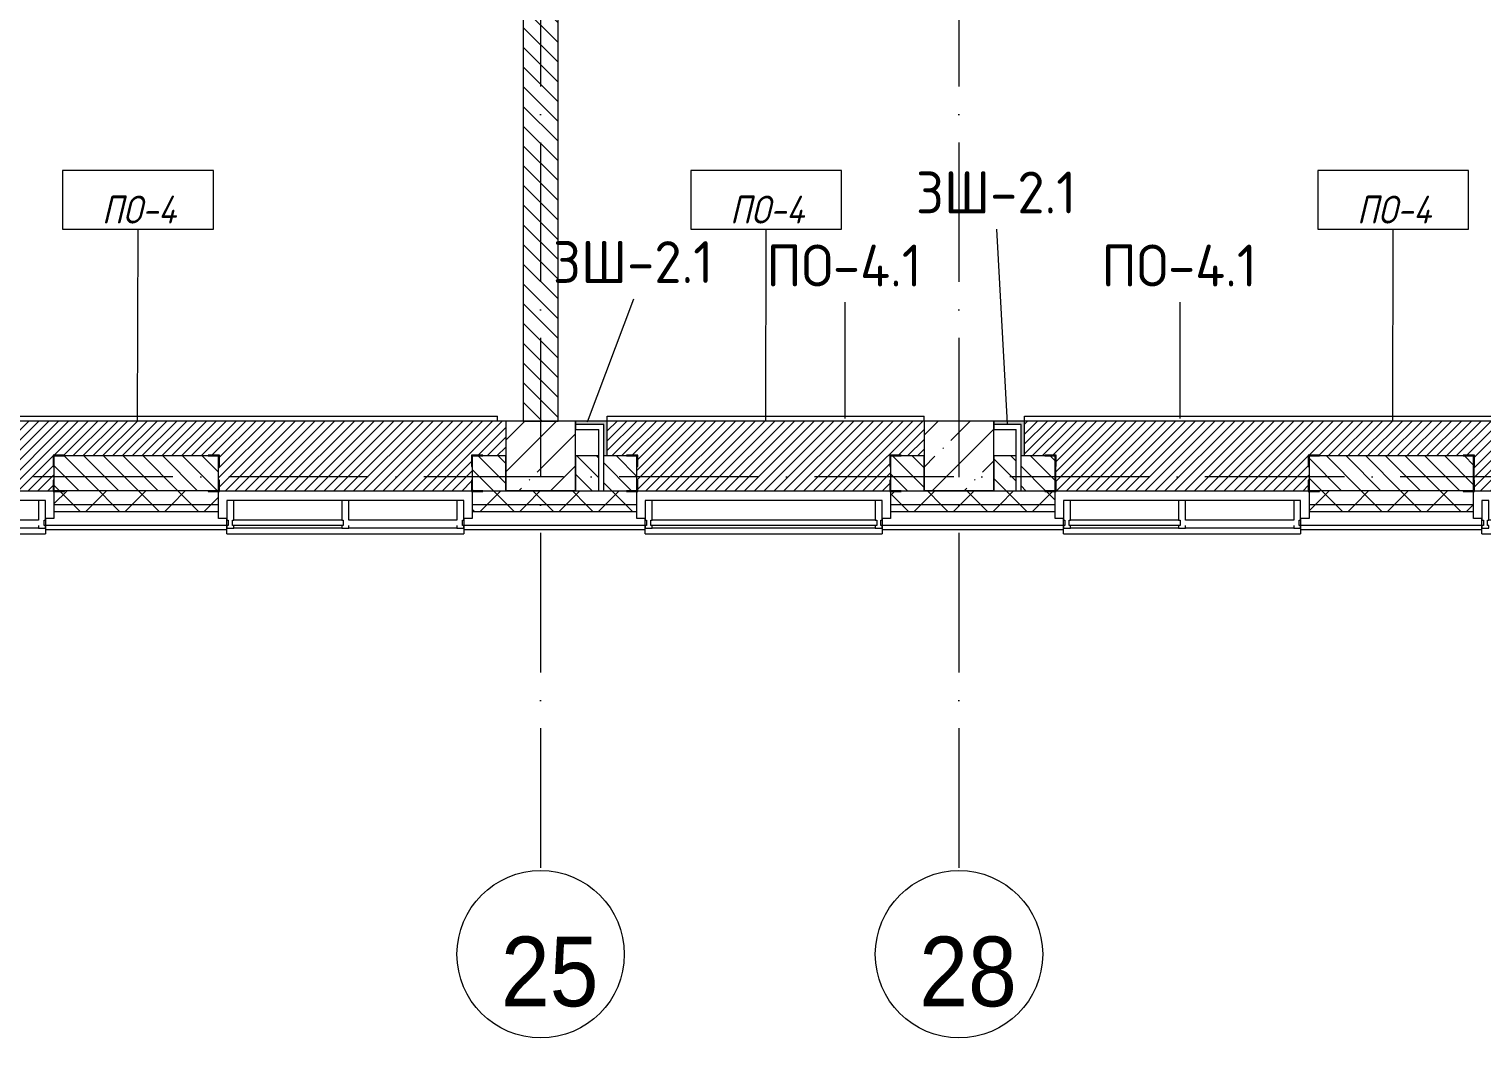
# Model space of a CAD drawing. Header units: millimetres. Extents: x -6467 to 106027, y -7090 to 195095.
# Drawn here: x 32282 to 42700, y 51258 to 58492 of the extents above; entities that cross this region are included whole.
import ezdxf

# ---------------------------------------------------------------- set-up
doc = ezdxf.new("R2010")
doc.units = ezdxf.units.MM
doc.linetypes.add('50_200_ШТРИХ_1Т_ш5_п1_п1_', pattern=[1400, 1000, -200, 0, -200])
for name, color, linetype, lineweight in [('A-FLOR', 7, 'Continuous', 9), ('A-FLOR-IDEN', 7, 'Continuous', 9), ('A-GLAZ', 7, 'Continuous', 5), ('A-GLAZ-CWMG', 7, 'Continuous', 9), ('A-GLAZ-CWMG-1', 7, 'Continuous', 20), ('A-WALL', 7, 'Continuous', 5), ('A-WALL-FNSH-1', 7, 'Continuous', 5), ('A-WALL-IDEN', 7, 'Continuous', 9), ('I-WALL', 7, 'Continuous', 5), ('S-COLS-1', 7, 'Continuous', 5)]:
    doc.layers.add(name, color=color, linetype=linetype, lineweight=lineweight)
for name, color, linetype, lineweight, true_color in [('A-FLOR-PATT-1', 7, 'Continuous', 5, 0xd61c12), ('A-GENM-1', 7, 'Continuous', 9, 0xaaaaaa), ('A-GENM-2', 7, 'Continuous', 20, 0xaaaaaa), ('A-WALL-1', 7, 'Continuous', 5, 0x77b143), ('Оси-1', 7, 'Continuous', 20, 0xaaaaaa), ('Оси-2', 7, 'Continuous', 9, 0xaaaaaa), ('Оси-3', 7, '50_200_ШТРИХ_1Т_ш5_п1_п1_', 9, 0xaaaaaa)]:
    doc.layers.add(name, color=color, linetype=linetype, lineweight=lineweight, true_color=true_color)
doc.styles.add('Arial', font='arial.ttf', dxfattribs={"width": 0.9, "height": 500})
doc.styles.add('GOST Common', font='', dxfattribs={"height": 300})
doc.styles.add('GOST Common_I', font='', dxfattribs={"width": 0.9, "height": 200})
doc.styles.get('GOST Common').set_extended_font_data('GOST Common')
doc.styles.get('GOST Common_I').set_extended_font_data('GOST Common', italic=True)
pattern_1 = [(135, (0, 0), (-70.71068, -70.71068), [])]
pattern_2 = [(45, (0, 0), (-228.0985, 228.0985), []), (45, (228.1, 0), (-228.0985, 228.0985), [403.225, -80.645, 6.706, -73.939])]
pattern_3 = [(45, (0, 0), (-141.42136, 141.42136), []), (135, (0, 0), (-141.42136, -141.42136), [])]

# ---------------------------------------------------------------- blocks, each defined once
blk = doc.blocks.new('Прямоугольный импост - Импост структурный с накладкой - 180мм-22437111-АИ_План этажа Радиаторы_2')
at = {"layer": 'A-GLAZ-CWMG-1'}
for p, q in [((-50, 0), (-50, 17)), ((-50, 17), (0, 17)), ((0, 0), (-10, 0)), ((-10, 0), (-10, -40)), ((0, 17), (0, 0)), ((-50, -180), (-50, -40)), ((-10, -40), (0, -40)), ((0, -40), (0, -180)), ((0, -180), (-50, -180))]:
    blk.add_line(p, q, dxfattribs=at)
blk = doc.blocks.new('Прямоугольный импост - Импост структурный с накладкой - 180мм-V231-АИ_План этажа Радиаторы_2')
at = {"layer": 'A-GLAZ-CWMG'}
for p, q in [((49825, 55111), (49050, 55111)), ((49825, 54931), (49050, 54931)), ((49825, 54914), (49050, 54914))]:
    blk.add_line(p, q, dxfattribs=at)
blk = doc.blocks.new('Прямоугольный импост - Импост структурный с накладкой - 180мм-22437098-АИ_План этажа Радиаторы_2')
at = {"layer": 'A-GLAZ-CWMG-1'}
for p, q in [((-50, 0), (-50, 17)), ((-50, 17), (0, 17)), ((-40, 0), (-50, 0)), ((-40, -40), (-40, 0)), ((0, 0), (-10, 0)), ((-10, 0), (-10, -40)), ((0, 17), (0, 0)), ((-50, -180), (-50, -40)), ((-50, -40), (-40, -40)), ((-10, -40), (0, -40)), ((0, -40), (0, -180)), ((0, -180), (-50, -180))]:
    blk.add_line(p, q, dxfattribs=at)
blk = doc.blocks.new('Прямоугольный импост - Импост структурный с накладкой - 180мм-22437099-АИ_План этажа Радиаторы_2')
at = {"layer": 'A-GLAZ-CWMG-1'}
for p, q in [((0, 17), (-50, 17)), ((-50, 17), (-50, 0)), ((-50, 0), (-40, 0)), ((-40, 0), (-40, -40)), ((-10, -40), (-10, 0)), ((-10, 0), (0, 0)), ((0, 0), (0, 17)), ((-40, -40), (-50, -40)), ((-50, -40), (-50, -180)), ((0, -40), (-10, -40)), ((0, -180), (0, -40)), ((-50, -180), (0, -180))]:
    blk.add_line(p, q, dxfattribs=at)
blk = doc.blocks.new('Прямоугольный импост - Импост структурный с накладкой - 180мм-22437089-АИ_План этажа Радиаторы_2')
at = {"layer": 'A-GLAZ-CWMG'}
for p, q in [((47650, 55111), (46050, 55111)), ((47650, 54931), (46050, 54931)), ((47650, 54914), (46050, 54914))]:
    blk.add_line(p, q, dxfattribs=at)
blk = doc.blocks.new('Прямоугольный импост - Импост структурный с накладкой - 180мм-V232-АИ_План этажа Радиаторы_2')
at = {"layer": 'A-GLAZ-CWMG'}
for p, q in [((6637, 55111), (5862, 55111)), ((6637, 54914), (5862, 54914))]:
    blk.add_line(p, q, dxfattribs=at)
blk = doc.blocks.new('Прямоугольный импост - Импост структурный с накладкой - 180мм-V237-АИ_План этажа Радиаторы_2')
at = {"layer": 'A-GLAZ-CWMG-1'}
for p, q in [((-25, 0), (-25, 17)), ((-25, 17), (25, 17)), ((-15, 0), (-25, 0)), ((-15, -40), (-15, 0)), ((25, 17), (25, 0)), ((-25, -180), (-25, -40)), ((-25, -40), (-15, -40)), ((25, -40), (25, -180)), ((25, -180), (-25, -180))]:
    blk.add_line(p, q, dxfattribs=at)
blk = doc.blocks.new('Прямоугольный импост - Импост структурный с накладкой - 180мм-22437157-АИ_План этажа Радиаторы_2')
at = {"layer": 'A-GLAZ-CWMG-1'}
for p, q in [((0, 17), (-50, 17)), ((-50, 17), (-50, 0)), ((-50, 0), (-40, 0)), ((-40, 0), (-40, -40)), ((-10, -40), (-10, 0)), ((-10, 0), (0, 0)), ((0, 0), (0, 17)), ((-40, -40), (-50, -40)), ((-50, -40), (-50, -180)), ((0, -40), (-10, -40)), ((0, -180), (0, -40)), ((-50, -180), (0, -180))]:
    blk.add_line(p, q, dxfattribs=at)
blk = doc.blocks.new('Фахверк _газобетон торцы_339 - Фахверк _газобетон торцы_-25574503-АИ_План этажа Радиаторы_2')
at = {"layer": 'A-GENM-2'}
for p, q in [((89406, 11135), (89325, 11135)), ((89325, 11135), (89325, 11129)), ((89325, 11129), (89400, 11129)), ((89400, 11129), (89400, 11054)), ((89400, 11054), (89406, 11054)), ((89406, 11054), (89406, 11135)), ((89400, 10954), (89400, 10879)), ((89406, 10954), (89400, 10954)), ((89406, 10873), (89406, 10954)), ((89400, 10879), (89325, 10879)), ((89325, 10879), (89325, 10873)), ((89325, 10873), (89406, 10873))]:
    blk.add_line(p, q, dxfattribs=at)
blk = doc.blocks.new('Фахверк _газобетон торцы_341 - Фахверк _газобетон торцы_-25574543-АИ_План этажа Радиаторы_2')
at = {"layer": 'A-GENM-2'}
for p, q in [((89406, 11135), (89325, 11135)), ((89325, 11135), (89325, 11129)), ((89325, 11129), (89400, 11129)), ((89400, 11129), (89400, 11054)), ((89400, 11054), (89406, 11054)), ((89406, 11054), (89406, 11135)), ((89400, 10954), (89400, 10879)), ((89406, 10954), (89400, 10954)), ((89406, 10873), (89406, 10954)), ((89400, 10879), (89325, 10879)), ((89325, 10879), (89325, 10873)), ((89325, 10873), (89406, 10873))]:
    blk.add_line(p, q, dxfattribs=at)
blk = doc.blocks.new('Фахверк _газобетон торцы_342 - Фахверк _газобетон торцы_-25574563-АИ_План этажа Радиаторы_2')
at = {"layer": 'A-GENM-2'}
for p, q in [((89406, 156989), (89325, 156989)), ((89325, 156989), (89325, 156983)), ((89325, 156983), (89400, 156983)), ((89400, 156983), (89400, 156908)), ((89400, 156908), (89406, 156908)), ((89406, 156908), (89406, 156989)), ((89406, 156808), (89400, 156808)), ((89400, 156808), (89400, 156733)), ((89406, 156727), (89406, 156808)), ((89400, 156733), (89325, 156733)), ((89325, 156733), (89325, 156727)), ((89325, 156727), (89406, 156727))]:
    blk.add_line(p, q, dxfattribs=at)
blk = doc.blocks.new('Фахверк _газобетон торцы_343 - Фахверк _газобетон торцы_-25574583-АИ_План этажа Радиаторы_2')
at = {"layer": 'A-GENM-2'}
for p, q in [((89406, 11135), (89325, 11135)), ((89325, 11135), (89325, 11129)), ((89325, 11129), (89400, 11129)), ((89400, 11129), (89400, 11054)), ((89400, 11054), (89406, 11054)), ((89406, 11054), (89406, 11135)), ((89400, 10954), (89400, 10879)), ((89406, 10954), (89400, 10954)), ((89406, 10873), (89406, 10954)), ((89400, 10879), (89325, 10879)), ((89325, 10879), (89325, 10873)), ((89325, 10873), (89406, 10873))]:
    blk.add_line(p, q, dxfattribs=at)
blk = doc.blocks.new('Фахверк _газобетон торцы_344 - Фахверк _газобетон торцы_-25574603-АИ_План этажа Радиаторы_2')
at = {"layer": 'A-GENM-2'}
for p, q in [((89406, 156989), (89325, 156989)), ((89325, 156989), (89325, 156983)), ((89325, 156983), (89400, 156983)), ((89400, 156983), (89400, 156908)), ((89400, 156908), (89406, 156908)), ((89406, 156908), (89406, 156989)), ((89406, 156808), (89400, 156808)), ((89400, 156808), (89400, 156733)), ((89406, 156727), (89406, 156808)), ((89400, 156733), (89325, 156733)), ((89325, 156733), (89325, 156727)), ((89325, 156727), (89406, 156727))]:
    blk.add_line(p, q, dxfattribs=at)
blk = doc.blocks.new('Фахверк _газобетон торцы_345 - Фахверк _газобетон торцы_-25574623-АИ_План этажа Радиаторы_2')
at = {"layer": 'A-GENM-2'}
for p, q in [((89406, 11135), (89325, 11135)), ((89325, 11135), (89325, 11129)), ((89325, 11129), (89400, 11129)), ((89400, 11129), (89400, 11054)), ((89400, 11054), (89406, 11054)), ((89406, 11054), (89406, 11135)), ((89400, 10954), (89400, 10879)), ((89406, 10954), (89400, 10954)), ((89406, 10873), (89406, 10954)), ((89400, 10879), (89325, 10879)), ((89325, 10879), (89325, 10873)), ((89325, 10873), (89406, 10873))]:
    blk.add_line(p, q, dxfattribs=at)
blk = doc.blocks.new('Фахверк _газобетон торцы_346 - Фахверк _газобетон торцы_-25574643-АИ_План этажа Радиаторы_2')
at = {"layer": 'A-GENM-2'}
for p, q in [((89406, 156989), (89325, 156989)), ((89325, 156989), (89325, 156983)), ((89325, 156983), (89400, 156983)), ((89400, 156983), (89400, 156908)), ((89400, 156908), (89406, 156908)), ((89406, 156908), (89406, 156989)), ((89406, 156808), (89400, 156808)), ((89400, 156808), (89400, 156733)), ((89406, 156727), (89406, 156808)), ((89400, 156733), (89325, 156733)), ((89325, 156733), (89325, 156727)), ((89325, 156727), (89406, 156727))]:
    blk.add_line(p, q, dxfattribs=at)
blk = doc.blocks.new('Фахверк _газобетон торцы_348 - Фахверк _газобетон торцы_-25574683-АИ_План этажа Радиаторы_2')
at = {"layer": 'A-GENM-2'}
for p, q in [((89406, 156989), (89325, 156989)), ((89325, 156989), (89325, 156983)), ((89325, 156983), (89400, 156983)), ((89400, 156983), (89400, 156908)), ((89400, 156908), (89406, 156908)), ((89406, 156908), (89406, 156989)), ((89406, 156808), (89400, 156808)), ((89400, 156808), (89400, 156733)), ((89406, 156727), (89406, 156808)), ((89400, 156733), (89325, 156733)), ((89325, 156733), (89325, 156727)), ((89325, 156727), (89406, 156727))]:
    blk.add_line(p, q, dxfattribs=at)
blk = doc.blocks.new('Отлив_СКБ - Отлив витража-V398-АИ_План этажа Радиаторы_2')
at = {"layer": 'A-GLAZ'}
for p, q in [((0, 69), (0, 100)), ((1700, 100), (0, 100)), ((875, 2), (1650, 2)), ((1700, 100), (1700, 69)), ((825, 0), (50, 0)), ((1650, 0), (875, 0))]:
    blk.add_line(p, q, dxfattribs=at)
blk = doc.blocks.new('Отлив_СКБ - Отлив витража-V397-АИ_План этажа Радиаторы_2')
at = {"layer": 'A-GLAZ'}
for p, q in [((0, 69), (0, 100)), ((1700, 100), (0, 100)), ((50, 2), (1650, 2)), ((1700, 100), (1700, 69)), ((1650, 0), (50, 0))]:
    blk.add_line(p, q, dxfattribs=at)
blk = doc.blocks.new('Отлив_СКБ - Отлив витража-V399-АИ_План этажа Радиаторы_2')
at = {"layer": 'A-GLAZ'}
for p, q in [((0, 69), (0, 100)), ((1700, 100), (0, 100)), ((877, 2), (1650, 2)), ((1700, 100), (1700, 69)), ((825, 0), (50, 0)), ((1650, 0), (877, 0))]:
    blk.add_line(p, q, dxfattribs=at)
blk = doc.blocks.new('Ось сетки - Круг_Ø6_00__ISO-2_5_0_9K_-17386508-АИ_План этажа Радиаторы_2')
at = {"layer": 'Оси-1'}
blk.add_circle((0, 0), 3, dxfattribs=at)
blk = doc.blocks.new('AAR_СКБ_Марка_Перекрытия_1 мм - Марка пола-27961726-АИ_План этажа Радиаторы_2')
at = {"layer": 'A-FLOR-IDEN'}
for p, q in [((2.723, 2.101), (-2.69, 2.101)), ((-2.69, 2.101), (-2.69, 0)), ((2.723, 0), (2.723, 2.101)), ((-2.69, 0), (2.723, 0))]:
    blk.add_line(p, q, dxfattribs=at)

msp = doc.modelspace()

# ---------------------------------------------------------------- hatches: boundary and pattern name
at = {"layer": 'A-FLOR-PATT-1'}
h = msp.add_hatch(dxfattribs=at)
h.set_pattern_fill('FP_329', color=256, style=0, pattern_type=2)
h.set_pattern_definition([(45, (32950, 55431.04), (-35.3553, 35.3553), [])])
h.paths.add_polyline_path([(35218, 55181), (35455, 55181), (35455, 55256), (35460, 55256), (35460, 55356), (35455, 55356), (35455, 55437), (35536, 55437), (35536, 55431), (35700, 55431), (35700, 55681), (30420, 55681), (30420, 55431), (30566, 55431), (30566, 55437), (30647, 55437), (30647, 55356), (30641, 55356), (30641, 55256), (30647, 55256), (30647, 55181), (32455, 55182), (32455, 55256), (32460, 55256), (32460, 55356), (32455, 55356), (32455, 55437), (32536, 55437), (32536, 55431), (33566, 55431), (33566, 55437), (33647, 55437), (33647, 55356), (33641, 55356), (33641, 55256), (33647, 55256), (33647, 55181), (34387, 55181)])
h = msp.add_hatch(dxfattribs=at)
h.set_pattern_fill('FP_328', color=256, style=0, pattern_type=2)
h.set_pattern_definition([(45, (37450, 55431.04), (-35.3553, 35.3553), [])])
h.paths.add_polyline_path([(37709, 55181), (38455, 55181), (38455, 55256), (38460, 55256), (38460, 55356), (38455, 55356), (38455, 55437), (38536, 55437), (38536, 55431), (38700, 55431), (38700, 55681), (36427, 55681), (36427, 55431), (36566, 55431), (36566, 55437), (36647, 55437), (36647, 55356), (36641, 55356), (36641, 55256), (36647, 55256), (36647, 55181), (36879, 55181)])
h = msp.add_hatch(dxfattribs=at)
h.set_pattern_fill('FP_327', color=256, style=0, pattern_type=2)
h.set_pattern_definition([(45, (41950, 55431.04), (-35.3553, 35.3553), [])])
h.paths.add_polyline_path([(41455, 55181), (41455, 55256), (41460, 55256), (41460, 55356), (41455, 55356), (41455, 55437), (41536, 55437), (41536, 55431), (42566, 55431), (42566, 55437), (42647, 55437), (42647, 55356), (42641, 55356), (42641, 55256), (42647, 55256), (42647, 55181), (44455, 55181), (44455, 55256), (44460, 55256), (44460, 55356), (44455, 55356), (44455, 55437), (44536, 55437), (44536, 55431), (44700, 55431), (44700, 55681), (39420, 55681), (39420, 55431), (39566, 55431), (39566, 55437), (39647, 55437), (39647, 55356), (39641, 55356), (39641, 55256), (39647, 55256), (39647, 55181), (41031, 55181)])
at = {"layer": 'A-WALL'}
h = msp.add_hatch(dxfattribs=at)
h.set_pattern_fill('FP_125', color=256, style=0, pattern_type=2)
h.set_pattern_definition(pattern_3)
h.paths.add_polyline_path([(74400, 55081), (74400, 55181), (68087, 55181), (68087, 55081), (74350, 55081)])
h.paths.add_polyline_path([(65946, 55081), (66450, 55081), (66450, 55181), (64968, 55181), (64968, 55081), (65116, 55081)])
h.paths.add_polyline_path([(63968, 55081), (63968, 55181), (62760, 55181), (62760, 55081), (63870, 55081)])
h.paths.add_polyline_path([(66950, 55081), (67212, 55081), (67212, 55181), (66950, 55181), (66950, 55169)])
h.paths.add_polyline_path([(59760, 55081), (60940, 55081), (60940, 55181), (59760, 55181)])
h.paths.add_polyline_path([(57940, 55081), (57940, 55181), (56760, 55181), (56760, 55081), (57641, 55081)])
h.paths.add_polyline_path([(54735, 55081), (54940, 55081), (54940, 55181), (53760, 55181), (53760, 55081), (54319, 55081)])
h.paths.add_polyline_path([(51828, 55081), (51940, 55081), (51940, 55181), (50760, 55181), (50760, 55081), (50997, 55081)])
h.paths.add_polyline_path([(47760, 55081), (48940, 55081), (48940, 55181), (47760, 55181)])
h.paths.add_polyline_path([(45599, 55081), (45940, 55081), (45940, 55181), (44460, 55181), (44460, 55081), (45184, 55081)])
h.paths.add_polyline_path([(41862, 55081), (42640, 55081), (42640, 55181), (41460, 55181), (41460, 55081)])
h.paths.add_polyline_path([(39640, 55081), (39640, 55181), (38460, 55181), (38460, 55081), (39370, 55081)])
h.paths.add_polyline_path([(36640, 55081), (36640, 55181), (35460, 55181), (35460, 55081), (36464, 55081)])
h.paths.add_polyline_path([(32726, 55081), (33640, 55081), (33640, 55181), (32460, 55181), (32460, 55081)])
h.paths.add_polyline_path([(30640, 55081), (30640, 55181), (29460, 55181), (29460, 55081), (30235, 55081)])
h.paths.add_polyline_path([(26400, 55081), (27640, 55081), (27640, 55181), (26400, 55181)])
h.paths.add_polyline_path([(23591, 55081), (24700, 55081), (24700, 55181), (23400, 55181), (23400, 55081)])
h.paths.add_polyline_path([(21515, 55081), (21700, 55081), (21700, 55181), (20400, 55181), (20400, 55081), (21099, 55081)])
h.paths.add_polyline_path([(17400, 55081), (18700, 55081), (18700, 55181), (17400, 55181)])
h.paths.add_polyline_path([(16116, 55081), (16525, 55081), (16525, 55181), (6687, 55181), (6687, 55081), (14455, 55081)])
h.paths.add_polyline_path([(5812, 55081), (5812, 55181), (-2450, 55181), (-2450, 55081), (2828, 55081)])
h = msp.add_hatch(dxfattribs=at)
h.set_pattern_fill('FP_125', color=256, style=0, pattern_type=2)
h.set_pattern_definition(pattern_3)
h.paths.add_polyline_path([(74350, 55031), (74350, 55081), (68087, 55081), (68087, 55031), (74251, 55031)])
h.paths.add_polyline_path([(67212, 55031), (67212, 55081), (66950, 55081), (66950, 55031)])
h.paths.add_polyline_path([(66450, 55031), (66450, 55081), (64968, 55081), (64968, 55031), (65946, 55031)])
h.paths.add_polyline_path([(63870, 55031), (63968, 55031), (63968, 55081), (62760, 55081), (62760, 55031), (63455, 55031)])
h.paths.add_polyline_path([(60940, 55031), (60940, 55081), (59760, 55081), (59760, 55031), (60133, 55031)])
h.paths.add_polyline_path([(57641, 55031), (57940, 55031), (57940, 55081), (56760, 55081), (56760, 55031), (56811, 55031)])
h.paths.add_polyline_path([(54735, 55031), (54940, 55031), (54940, 55081), (53760, 55081), (53760, 55031), (54319, 55031)])
h.paths.add_polyline_path([(51940, 55031), (51940, 55081), (50760, 55081), (50760, 55031), (51828, 55031)])
h.paths.add_polyline_path([(47760, 55031), (48940, 55031), (48940, 55081), (47760, 55081)])
h.paths.add_polyline_path([(45599, 55031), (45940, 55031), (45940, 55081), (44460, 55081), (44460, 55031), (45184, 55031)])
h.paths.add_polyline_path([(42640, 55031), (42640, 55081), (41460, 55081), (41460, 55031), (41862, 55031)])
h.paths.add_polyline_path([(39370, 55031), (39640, 55031), (39640, 55081), (38460, 55081), (38460, 55031), (38540, 55031)])
h.paths.add_polyline_path([(36464, 55031), (36640, 55031), (36640, 55081), (35460, 55081), (35460, 55031), (36048, 55031)])
h.paths.add_polyline_path([(33640, 55031), (33640, 55081), (32460, 55081), (32460, 55031), (33557, 55031)])
h.paths.add_polyline_path([(29460, 55031), (30640, 55031), (30640, 55081), (29460, 55081)])
h.paths.add_polyline_path([(26400, 55031), (27640, 55031), (27640, 55081), (26400, 55081)])
h.paths.add_polyline_path([(23400, 55031), (24700, 55031), (24700, 55081), (23400, 55081)])
h.paths.add_polyline_path([(21099, 55031), (21700, 55031), (21700, 55081), (20400, 55081), (20400, 55031)])
h.paths.add_polyline_path([(16525, 55031), (16525, 55081), (6687, 55081), (6687, 55031), (16116, 55031)])
h.paths.add_polyline_path([(18608, 55031), (18700, 55031), (18700, 55081), (17400, 55081), (17400, 55031), (17777, 55031)])
h.paths.add_polyline_path([(5812, 55031), (5812, 55081), (-2550, 55081), (-2550, 55031), (2828, 55031)])
at = {"layer": 'A-WALL-1'}
for points in [[(36402, 55656), (36427, 55656), (36427, 55681), (36200, 55681), (36200, 55656)], [(36402, 55431), (36427, 55431), (36427, 55656), (36402, 55656), (36402, 55621)], [(39395, 55656), (39420, 55656), (39420, 55681), (39200, 55681), (39200, 55656), (39370, 55656)], [(39395, 55431), (39420, 55431), (39420, 55656), (39395, 55656), (39395, 55621)]]:
    msp.add_hatch(color=256, dxfattribs=at).paths.add_polyline_path(points)
at = {"layer": 'I-WALL'}
h = msp.add_hatch(dxfattribs=at)
h.set_pattern_fill('FP_2', color=256, style=0, pattern_type=2)
h.set_pattern_definition(pattern_1)
h.paths.add_polyline_path([(36075, 55681), (36075, 62681), (35825, 62681), (35825, 55681), (36048, 55681)])
h = msp.add_hatch(dxfattribs=at)
h.set_pattern_fill('FP_2', color=256, style=0, pattern_type=2)
h.set_pattern_definition(pattern_1)
h.paths.add_polyline_path([(35700, 55181), (35700, 55431), (35460, 55431), (35460, 55181), (35633, 55181)])
h.paths.add_polyline_path([(33557, 55181), (33640, 55181), (33640, 55431), (32460, 55431), (32460, 55181), (32726, 55181)])
h.paths.add_polyline_path([(30200, 55181), (30360, 55181), (30360, 55431), (30200, 55431)])
h.paths.add_polyline_path([(30640, 55181), (30640, 55431), (30395, 55431), (30395, 55181)])
h = msp.add_hatch(dxfattribs=at)
h.set_pattern_fill('FP_2', color=256, style=0, pattern_type=2)
h.set_pattern_definition(pattern_1)
h.paths.add_polyline_path([(38700, 55181), (38700, 55431), (38460, 55431), (38460, 55181), (38540, 55181)])
h.paths.add_polyline_path([(36464, 55181), (36640, 55181), (36640, 55431), (36402, 55431), (36402, 55181)])
h.paths.add_polyline_path([(36367, 55181), (36367, 55431), (36200, 55431), (36200, 55181)])
h = msp.add_hatch(dxfattribs=at)
h.set_pattern_fill('FP_2', color=256, style=0, pattern_type=2)
h.set_pattern_definition(pattern_1)
h.paths.add_polyline_path([(44460, 55181), (44700, 55181), (44700, 55431), (44460, 55431), (44460, 55298)])
h.paths.add_polyline_path([(41862, 55181), (42640, 55181), (42640, 55431), (41460, 55431), (41460, 55181)])
h.paths.add_polyline_path([(39395, 55181), (39640, 55181), (39640, 55431), (39395, 55431), (39395, 55298)])
h.paths.add_polyline_path([(39360, 55181), (39360, 55431), (39200, 55431), (39200, 55181)])
at = {"layer": 'S-COLS-1'}
h = msp.add_hatch(dxfattribs=at)
h.set_pattern_fill('FP_1', color=256, style=0, pattern_type=2)
h.set_pattern_definition(pattern_2)
h.paths.add_polyline_path([(35700, 55181), (36200, 55181), (36200, 55681), (35700, 55681), (35700, 55298)])
h = msp.add_hatch(dxfattribs=at)
h.set_pattern_fill('FP_1', color=256, style=0, pattern_type=2)
h.set_pattern_definition(pattern_2)
h.paths.add_polyline_path([(38700, 55181), (39200, 55181), (39200, 55681), (38700, 55681)])

# ---------------------------------------------------------------- linework, layer by layer
at = {"layer": 'A-FLOR'}
for p, q in [((35700, 55681), (30420, 55681)), ((38700, 55681), (36427, 55681)), ((44700, 55681), (39420, 55681)), ((39641, 55356), (39641, 55256)), ((42641, 55356), (42641, 55256)), ((30647, 55181), (32455, 55181)), ((33647, 55181), (35455, 55181)), ((36647, 55181), (38455, 55181)), ((39647, 55181), (41455, 55181)), ((42647, 55181), (44455, 55181))]:
    msp.add_line(p, q, dxfattribs=at)
at = {"layer": 'A-FLOR-IDEN'}
for p, q in [((33060, 55681), (33063, 57057)), ((37564, 55681), (37567, 57057)), ((42060, 55681), (42063, 57057))]:
    msp.add_line(p, q, dxfattribs=at)
at = {"layer": 'A-WALL'}
for p, q in [((35825, 62681), (35825, 55681)), ((36075, 55681), (36075, 62681)), ((30420, 55716), (35640, 55716)), ((35640, 55681), (35640, 55716)), ((35825, 55681), (36075, 55681)), ((36200, 55656), (36200, 55621)), ((36402, 55656), (36200, 55656)), ((36402, 55181), (36402, 55656)), ((36427, 55716), (38700, 55716)), ((36427, 55681), (36427, 55716)), ((38700, 55681), (38700, 55716)), ((39200, 55656), (39200, 55621)), ((39395, 55656), (39200, 55656)), ((39395, 55181), (39395, 55656)), ((39420, 55716), (44640, 55716)), ((39420, 55681), (39420, 55716)), ((36200, 55621), (36367, 55621)), ((36367, 55181), (36367, 55621)), ((39200, 55621), (39360, 55621)), ((39360, 55181), (39360, 55621)), ((33640, 55431), (32460, 55431)), ((32460, 55431), (32460, 55181)), ((33640, 55181), (33640, 55431)), ((35700, 55431), (35460, 55431)), ((35460, 55431), (35460, 55181)), ((35700, 55181), (35700, 55431)), ((36367, 55431), (36200, 55431)), ((36200, 55431), (36200, 55181)), ((36640, 55431), (36402, 55431)), ((36640, 55181), (36640, 55431)), ((38700, 55431), (38460, 55431)), ((38460, 55431), (38460, 55181)), ((38700, 55181), (38700, 55431)), ((39360, 55431), (39200, 55431)), ((39200, 55431), (39200, 55181)), ((39640, 55431), (39395, 55431)), ((39640, 55181), (39640, 55431)), ((42640, 55431), (41460, 55431)), ((41460, 55431), (41460, 55181)), ((42640, 55181), (42640, 55431)), ((35460, 55181), (35700, 55181)), ((36200, 55181), (36640, 55181)), ((38460, 55181), (38700, 55181)), ((39200, 55181), (39640, 55181)), ((33640, 55081), (32460, 55081)), ((33640, 55031), (32460, 55031)), ((36640, 55081), (35460, 55081)), ((36640, 55031), (35460, 55031)), ((39640, 55081), (38460, 55081)), ((39640, 55031), (38460, 55031)), ((42640, 55081), (41460, 55081)), ((42640, 55031), (41460, 55031)), ((33700, 54931), (32400, 54931)), ((36700, 54931), (35400, 54931)), ((39700, 54931), (38400, 54931)), ((42700, 54931), (41400, 54931))]:
    msp.add_line(p, q, dxfattribs=at)
at = {"layer": 'A-WALL-FNSH-1'}
for p, q in [((36427, 55681), (36200, 55681)), ((36200, 55681), (36200, 55656)), ((36427, 55431), (36427, 55681)), ((39420, 55681), (39200, 55681)), ((39200, 55681), (39200, 55656)), ((39420, 55431), (39420, 55681)), ((33640, 55181), (32460, 55181)), ((32460, 55181), (32460, 54982)), ((33640, 54982), (33640, 55181)), ((35460, 55181), (35460, 54982)), ((36200, 55181), (35700, 55181)), ((36640, 54982), (36640, 55181)), ((38460, 55181), (38460, 54982)), ((39200, 55181), (38700, 55181)), ((39640, 54982), (39640, 55181)), ((42640, 55181), (41460, 55181)), ((41460, 55181), (41460, 54982)), ((42640, 54982), (42640, 55181)), ((32460, 54982), (32400, 54982)), ((32400, 54982), (32400, 54904)), ((33700, 54982), (33640, 54982)), ((33700, 54904), (33700, 54982)), ((35460, 54982), (35400, 54982)), ((35400, 54982), (35400, 54904)), ((36700, 54982), (36640, 54982)), ((36700, 54904), (36700, 54982)), ((38460, 54982), (38400, 54982)), ((38400, 54982), (38400, 54904)), ((39700, 54982), (39640, 54982)), ((39700, 54904), (39700, 54982)), ((41460, 54982), (41400, 54982)), ((41400, 54982), (41400, 54904)), ((42700, 54982), (42640, 54982)), ((42700, 54904), (42700, 54982)), ((32400, 54904), (33700, 54904)), ((35400, 54904), (36700, 54904)), ((38400, 54904), (39700, 54904)), ((41400, 54904), (42700, 54904))]:
    msp.add_line(p, q, dxfattribs=at)
at = {"layer": 'A-WALL-IDEN'}
for p, q in [((39298, 55663), (39222, 57057)), ((36285, 55676), (36619, 56557)), ((38133, 55699), (38133, 56533)), ((40536, 55699), (40536, 56533))]:
    msp.add_line(p, q, dxfattribs=at)
at = {"layer": 'S-COLS-1'}
for p, q in [((36200, 55681), (35700, 55681)), ((35700, 55681), (35700, 55181)), ((36200, 55181), (36200, 55681)), ((39200, 55681), (38700, 55681)), ((38700, 55681), (38700, 55181)), ((39200, 55181), (39200, 55681)), ((35700, 55181), (36200, 55181)), ((38700, 55181), (39200, 55181))]:
    msp.add_line(p, q, dxfattribs=at)
at = {"layer": 'Оси-3'}
for p, q in [((35950, 91281), (35950, 52458)), ((38950, 91281), (38950, 52458)), ((104718, 55281), (-5267, 55281))]:
    msp.add_line(p, q, dxfattribs=at)

# ---------------------------------------------------------------- block references
at = {"layer": 'A-FLOR-IDEN', "xscale": 199.9999999999999, "yscale": 199.9999999999999, "zscale": 199.9999999999999}
for p in [(33060, 57057), (37564, 57057), (42060, 57057)]:
    msp.add_blockref('AAR_СКБ_Марка_Перекрытия_1 мм - Марка пола-27961726-АИ_План этажа Радиаторы_2', p, dxfattribs=at)
at = {"layer": 'A-GENM-1', "rotation": 180}
for name, p in [('Фахверк _газобетон торцы_339 - Фахверк _газобетон торцы_-25574503-АИ_План этажа Радиаторы_2', (121861, 66310)), ('Фахверк _газобетон торцы_341 - Фахверк _газобетон торцы_-25574543-АИ_План этажа Радиаторы_2', (124861, 66310)), ('Фахверк _газобетон торцы_343 - Фахверк _газобетон торцы_-25574583-АИ_План этажа Радиаторы_2', (127861, 66310)), ('Фахверк _газобетон торцы_345 - Фахверк _газобетон торцы_-25574623-АИ_План этажа Радиаторы_2', (130861, 66310))]:
    msp.add_blockref(name, p, dxfattribs=at)
at = {"layer": 'A-GENM-1'}
for name, p in [('Фахверк _газобетон торцы_342 - Фахверк _газобетон торцы_-25574563-АИ_План этажа Радиаторы_2', (-55759, -101552)), ('Фахверк _газобетон торцы_344 - Фахверк _газобетон торцы_-25574603-АИ_План этажа Радиаторы_2', (-52759, -101552)), ('Фахверк _газобетон торцы_346 - Фахверк _газобетон торцы_-25574643-АИ_План этажа Радиаторы_2', (-49759, -101552)), ('Фахверк _газобетон торцы_348 - Фахверк _газобетон торцы_-25574683-АИ_План этажа Радиаторы_2', (-46759, -101552))]:
    msp.add_blockref(name, p, dxfattribs=at)
at = {"layer": 'A-GLAZ', "rotation": 180}
for name, p in [('Отлив_СКБ - Отлив витража-V398-АИ_План этажа Радиаторы_2', (32400, 54973)), ('Отлив_СКБ - Отлив витража-V398-АИ_План этажа Радиаторы_2', (35400, 54973)), ('Отлив_СКБ - Отлив витража-V397-АИ_План этажа Радиаторы_2', (38400, 54973)), ('Отлив_СКБ - Отлив витража-V398-АИ_План этажа Радиаторы_2', (41400, 54973)), ('Отлив_СКБ - Отлив витража-V399-АИ_План этажа Радиаторы_2', (44400, 54973))]:
    msp.add_blockref(name, p, dxfattribs=at)
at = {"layer": 'A-GLAZ-CWMG'}
for name, p in [('Прямоугольный импост - Импост структурный с накладкой - 180мм-V232-АИ_План этажа Радиаторы_2', (25713, 0)), ('Прямоугольный импост - Импост структурный с накладкой - 180мм-V231-АИ_План этажа Радиаторы_2', (-15300, 0)), ('Прямоугольный импост - Импост структурный с накладкой - 180мм-V232-АИ_План этажа Радиаторы_2', (28713, 0)), ('Прямоугольный импост - Импост структурный с накладкой - 180мм-22437089-АИ_План этажа Радиаторы_2', (-9300, 0)), ('Прямоугольный импост - Импост структурный с накладкой - 180мм-V231-АИ_План этажа Радиаторы_2', (-9300, 0)), ('Прямоугольный импост - Импост структурный с накладкой - 180мм-V232-АИ_План этажа Радиаторы_2', (34713, 0))]:
    msp.add_blockref(name, p, dxfattribs=at)
at = {"layer": 'A-GLAZ-CWMG', "extrusion": (0, 0, -1), "rotation": 180}
for name, p in [('Прямоугольный импост - Импост структурный с накладкой - 180мм-22437111-АИ_План этажа Радиаторы_2', (-32400, 54931)), ('Прямоугольный импост - Импост структурный с накладкой - 180мм-V237-АИ_План этажа Радиаторы_2', (-34550, 54931)), ('Прямоугольный импост - Импост структурный с накладкой - 180мм-22437111-АИ_План этажа Радиаторы_2', (-35400, 54931)), ('Прямоугольный импост - Импост структурный с накладкой - 180мм-22437098-АИ_План этажа Радиаторы_2', (-38400, 54931)), ('Прямоугольный импост - Импост структурный с накладкой - 180мм-V237-АИ_План этажа Радиаторы_2', (-40550, 54931)), ('Прямоугольный импост - Импост структурный с накладкой - 180мм-22437111-АИ_План этажа Радиаторы_2', (-41400, 54931))]:
    msp.add_blockref(name, p, dxfattribs=at)
at = {"layer": 'A-GLAZ-CWMG', "rotation": 180}
for name, p in [('Прямоугольный импост - Импост структурный с накладкой - 180мм-22437157-АИ_План этажа Радиаторы_2', (33700, 54931)), ('Прямоугольный импост - Импост структурный с накладкой - 180мм-22437099-АИ_План этажа Радиаторы_2', (36700, 54931)), ('Прямоугольный импост - Импост структурный с накладкой - 180мм-22437157-АИ_План этажа Радиаторы_2', (39700, 54931)), ('Прямоугольный импост - Импост структурный с накладкой - 180мм-22437157-АИ_План этажа Радиаторы_2', (42700, 54931))]:
    msp.add_blockref(name, p, dxfattribs=at)
at = {"layer": 'Оси-1', "xscale": 199.9999999999999, "yscale": 199.9999999999999, "zscale": 199.9999999999999, "rotation": 180}
for p in [(35950, 51858), (38950, 51858)]:
    msp.add_blockref('Ось сетки - Круг_Ø6_00__ISO-2_5_0_9K_-17386508-АИ_План этажа Радиаторы_2', p, dxfattribs=at)

# ---------------------------------------------------------------- texts
at = {"layer": 'A-FLOR-IDEN', "char_height": 200, "width": 572.4, "attachment_point": 5, "line_spacing_factor": 1.022766, "style": 'GOST Common_I'}
for insert in [(33070, 57197), (37574, 57197), (42070, 57197)]:
    msp.add_mtext('\\pxqc,t0.9,1.8,2.7,3.6,4.5,5.4,6.3,7.2,8.1,9,9.9,10.8,11.7,12.6,13.5,14.4,15.3,16.2,17.1,18,18.9,19.8,20.7,21.6,22.5,23.4,24.3,25.2,26.1,27,27.9,28.8;{ПО-4}', dxfattribs=dict(at, insert=insert))
at = {"layer": 'A-WALL-IDEN', "char_height": 300, "attachment_point": 2, "line_spacing_factor": 1.022766, "style": 'GOST Common'}
for s, insert, width in [('\\pxqc,t0.26667,0.53333,0.8,1.06667,1.33333,1.6,1.86667,2.13333,2.4,2.66667,2.93333,3.2,3.46667,3.73333,4,4.26667,4.53333,4.8,5.06667,5.33333,5.6,5.86667,6.13333,6.4,6.66667,6.93333,7.2,7.46667,7.73333,8,8.26667,8.53333;{ЗШ-2.1}', (39216, 57470), 1190), ('\\pxqc,t0.26667,0.53333,0.8,1.06667,1.33333,1.6,1.86667,2.13333,2.4,2.66667,2.93333,3.2,3.46667,3.73333,4,4.26667,4.53333,4.8,5.06667,5.33333,5.6,5.86667,6.13333,6.4,6.66667,6.93333,7.2,7.46667,7.73333,8,8.26667,8.53333;{ЗШ-2.1}', (36613, 56971), 1190), ('\\pxqc,t0.26667,0.53333,0.8,1.06667,1.33333,1.6,1.86667,2.13333,2.4,2.66667,2.93333,3.2,3.46667,3.73333,4,4.26667,4.53333,4.8,5.06667,5.33333,5.6,5.86667,6.13333,6.4,6.66667,6.93333,7.2,7.46667,7.73333,8,8.26667,8.53333;{ПО-4.1}', (38126, 56946), 1178), ('\\pxqc,t0.26667,0.53333,0.8,1.06667,1.33333,1.6,1.86667,2.13333,2.4,2.66667,2.93333,3.2,3.46667,3.73333,4,4.26667,4.53333,4.8,5.06667,5.33333,5.6,5.86667,6.13333,6.4,6.66667,6.93333,7.2,7.46667,7.73333,8,8.26667,8.53333;{ПО-4.1}', (40529, 56946), 1178)]:
    msp.add_mtext(s, dxfattribs=dict(at, insert=insert, width=width))
at = {"layer": 'Оси-2', "char_height": 500, "width": 702, "attachment_point": 5, "line_spacing_factor": 0.936439, "style": 'Arial'}
for s, insert in [('\\pxqc,t4.572,9.144,13.716,18.288,22.86,27.432,32.004,36.576,41.148,45.72,50.292,54.864,59.436,64.008,68.58,73.152,77.724,82.296,86.868,91.44,96.012,100.584,105.156,109.728,114.3,118.872,123.444,128.016,132.588,137.16,141.732,146.304;{25}', (36015, 51731)), ('\\pxqc,t4.572,9.144,13.716,18.288,22.86,27.432,32.004,36.576,41.148,45.72,50.292,54.864,59.436,64.008,68.58,73.152,77.724,82.296,86.868,91.44,96.012,100.584,105.156,109.728,114.3,118.872,123.444,128.016,132.588,137.16,141.732,146.304;{28}', (39015, 51731))]:
    msp.add_mtext(s, dxfattribs=dict(at, insert=insert))

doc.saveas('drawing.dxf')
